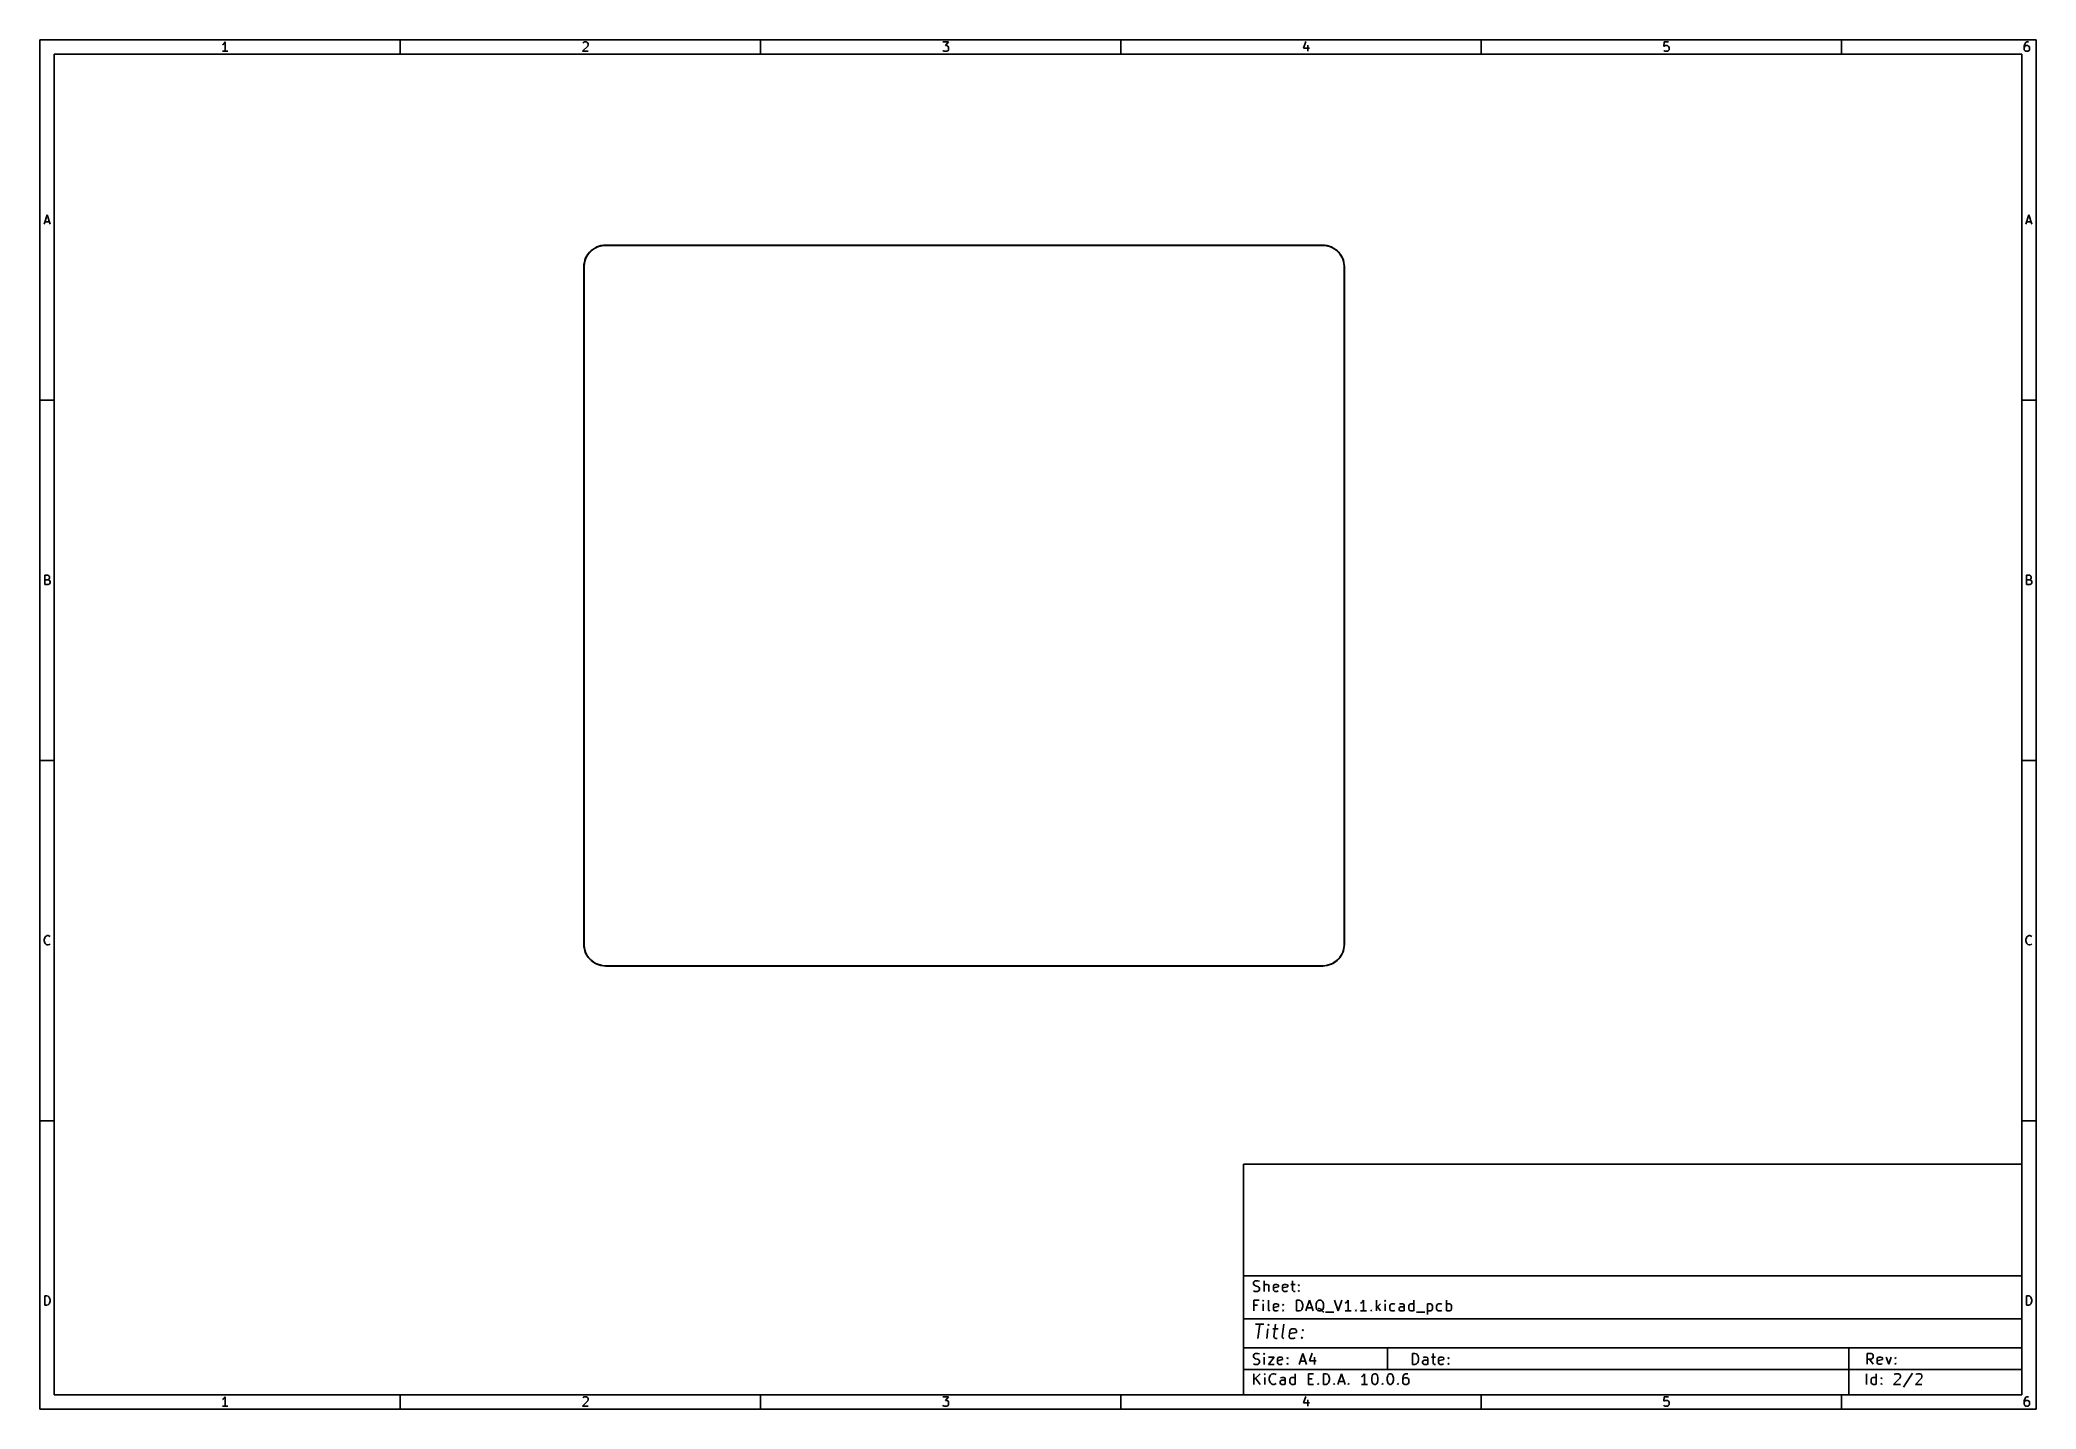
# Model space of a CAD drawing. Header units: inches. Extents: x 0.4 to 11.3, y -7.9 to -0.4.
import ezdxf

# ---------------------------------------------------------------- set-up
doc = ezdxf.new("R2010")
doc.units = ezdxf.units.IN
doc.header["$MEASUREMENT"] = 0
doc.layers.add('Edge.Cuts', color=254, linetype='CONTINUOUS', true_color=0xd0d2cd)

msp = doc.modelspace()

# ---------------------------------------------------------------- linework, layer by layer
at = {"layer": 'BLACK', "linetype": 'CONTINUOUS'}
for p, q in [((0.394, -0.394), (11.299, -0.394)), ((0.394, -7.874), (0.394, -0.394)), ((1.396, -0.417), (1.392, -0.42)), ((1.401, -0.413), (1.396, -0.417)), ((1.406, -0.405), (1.401, -0.413)), ((1.406, -0.456), (1.406, -0.405)), ((2.362, -0.472), (2.362, -0.394)), ((3.387, -0.427), (3.358, -0.456)), ((3.36, -0.41), (3.363, -0.408)), ((3.363, -0.408), (3.367, -0.405)), ((3.367, -0.405), (3.38, -0.405)), ((3.38, -0.405), (3.384, -0.408)), ((3.384, -0.408), (3.387, -0.41)), ((3.387, -0.41), (3.389, -0.415)), ((3.389, -0.42), (3.387, -0.427)), ((3.389, -0.415), (3.389, -0.42)), ((4.331, -0.472), (4.331, -0.394)), ((5.326, -0.405), (5.358, -0.405)), ((5.358, -0.405), (5.341, -0.425)), ((5.341, -0.425), (5.348, -0.425)), ((5.348, -0.425), (5.353, -0.427)), ((5.353, -0.427), (5.355, -0.43)), ((5.355, -0.43), (5.358, -0.435)), ((5.358, -0.435), (5.358, -0.447)), ((6.299, -0.472), (6.299, -0.394)), ((7.309, -0.403), (7.297, -0.439)), ((7.321, -0.422), (7.321, -0.456)), ((8.268, -0.472), (8.268, -0.394)), ((9.268, -0.405), (9.266, -0.43)), ((9.266, -0.43), (9.268, -0.427)), ((9.292, -0.405), (9.268, -0.405)), ((9.268, -0.427), (9.273, -0.425)), ((9.273, -0.425), (9.285, -0.425)), ((9.285, -0.425), (9.29, -0.427)), ((9.29, -0.427), (9.292, -0.43)), ((9.292, -0.43), (9.295, -0.435)), ((9.295, -0.435), (9.295, -0.447)), ((10.236, -0.472), (10.236, -0.394)), ((11.237, -0.417), (11.234, -0.427)), ((11.234, -0.427), (11.234, -0.447)), ((11.237, -0.43), (11.234, -0.435)), ((11.241, -0.41), (11.237, -0.417)), ((11.239, -0.427), (11.237, -0.43)), ((11.244, -0.425), (11.239, -0.427)), ((11.244, -0.408), (11.241, -0.41)), ((11.249, -0.405), (11.244, -0.408)), ((11.254, -0.425), (11.244, -0.425)), ((11.258, -0.405), (11.249, -0.405)), ((11.258, -0.427), (11.254, -0.425)), ((11.261, -0.43), (11.258, -0.427)), ((11.263, -0.435), (11.261, -0.43)), ((11.263, -0.447), (11.263, -0.435)), ((11.299, -0.394), (11.299, -7.874)), ((0.472, -0.472), (11.221, -0.472)), ((0.472, -7.796), (0.472, -0.472)), ((1.421, -0.456), (1.392, -0.456)), ((3.358, -0.456), (3.389, -0.456)), ((5.329, -0.454), (5.326, -0.452)), ((5.333, -0.456), (5.329, -0.454)), ((5.348, -0.456), (5.333, -0.456)), ((5.353, -0.454), (5.348, -0.456)), ((5.355, -0.452), (5.353, -0.454)), ((5.358, -0.447), (5.355, -0.452)), ((7.297, -0.439), (7.329, -0.439)), ((9.268, -0.454), (9.266, -0.452)), ((9.273, -0.456), (9.268, -0.454)), ((9.285, -0.456), (9.273, -0.456)), ((9.29, -0.454), (9.285, -0.456)), ((9.292, -0.452), (9.29, -0.454)), ((9.295, -0.447), (9.292, -0.452)), ((11.221, -0.472), (11.221, -7.796)), ((11.234, -0.447), (11.237, -0.452)), ((11.237, -0.452), (11.239, -0.454)), ((11.239, -0.454), (11.244, -0.456)), ((11.244, -0.456), (11.254, -0.456)), ((11.254, -0.456), (11.258, -0.454)), ((11.258, -0.454), (11.261, -0.452)), ((11.261, -0.452), (11.263, -0.447)), ((0.416, -1.401), (0.433, -1.35)), ((0.421, -1.387), (0.445, -1.387)), ((0.433, -1.35), (0.45, -1.401)), ((11.243, -1.401), (11.26, -1.35)), ((11.248, -1.387), (11.272, -1.387)), ((11.26, -1.35), (11.277, -1.401)), ((0.394, -2.362), (0.472, -2.362)), ((11.299, -2.362), (11.221, -2.362)), ((0.42, -3.37), (0.42, -3.319)), ((0.42, -3.319), (0.437, -3.319)), ((0.437, -3.343), (0.42, -3.343)), ((0.439, -3.37), (0.42, -3.37)), ((0.437, -3.319), (0.442, -3.321)), ((0.442, -3.341), (0.437, -3.343)), ((0.437, -3.343), (0.444, -3.345)), ((0.444, -3.367), (0.439, -3.37)), ((0.442, -3.321), (0.444, -3.324)), ((0.444, -3.338), (0.442, -3.341)), ((0.444, -3.324), (0.446, -3.328)), ((0.446, -3.333), (0.444, -3.338)), ((0.444, -3.345), (0.446, -3.348)), ((0.446, -3.365), (0.444, -3.367)), ((0.446, -3.328), (0.446, -3.333)), ((0.446, -3.348), (0.449, -3.353)), ((0.449, -3.36), (0.446, -3.365)), ((0.449, -3.353), (0.449, -3.36)), ((11.247, -3.37), (11.247, -3.319)), ((11.247, -3.319), (11.264, -3.319)), ((11.264, -3.343), (11.247, -3.343)), ((11.266, -3.37), (11.247, -3.37)), ((11.264, -3.319), (11.268, -3.321)), ((11.268, -3.341), (11.264, -3.343)), ((11.264, -3.343), (11.271, -3.345)), ((11.271, -3.367), (11.266, -3.37)), ((11.268, -3.321), (11.271, -3.324)), ((11.271, -3.338), (11.268, -3.341)), ((11.271, -3.324), (11.273, -3.328)), ((11.273, -3.333), (11.271, -3.338)), ((11.271, -3.345), (11.273, -3.348)), ((11.273, -3.365), (11.271, -3.367)), ((11.273, -3.328), (11.273, -3.333)), ((11.273, -3.348), (11.276, -3.353)), ((11.276, -3.36), (11.273, -3.365)), ((11.276, -3.353), (11.276, -3.36)), ((0.394, -4.331), (0.472, -4.331)), ((11.299, -4.331), (11.221, -4.331)), ((0.417, -5.309), (0.42, -5.299)), ((0.417, -5.316), (0.417, -5.309)), ((0.42, -5.326), (0.417, -5.316)), ((0.42, -5.299), (0.422, -5.294)), ((0.422, -5.331), (0.42, -5.326)), ((0.422, -5.294), (0.427, -5.29)), ((0.427, -5.336), (0.422, -5.331)), ((0.427, -5.29), (0.434, -5.287)), ((0.434, -5.338), (0.427, -5.336)), ((0.434, -5.287), (0.439, -5.287)), ((0.439, -5.338), (0.434, -5.338)), ((0.439, -5.287), (0.446, -5.29)), ((0.446, -5.336), (0.439, -5.338)), ((0.446, -5.29), (0.449, -5.292)), ((0.449, -5.333), (0.446, -5.336)), ((11.244, -5.309), (11.247, -5.299)), ((11.244, -5.316), (11.244, -5.309)), ((11.247, -5.326), (11.244, -5.316)), ((11.247, -5.299), (11.249, -5.294)), ((11.249, -5.331), (11.247, -5.326)), ((11.249, -5.294), (11.254, -5.29)), ((11.254, -5.336), (11.249, -5.331)), ((11.254, -5.29), (11.261, -5.287)), ((11.261, -5.338), (11.254, -5.336)), ((11.261, -5.287), (11.266, -5.287)), ((11.266, -5.338), (11.261, -5.338)), ((11.266, -5.287), (11.273, -5.29)), ((11.273, -5.336), (11.266, -5.338)), ((11.273, -5.29), (11.276, -5.292)), ((11.276, -5.333), (11.273, -5.336)), ((0.394, -6.299), (0.472, -6.299)), ((11.299, -6.299), (11.221, -6.299)), ((6.969, -6.536), (11.221, -6.536)), ((6.969, -7.796), (6.969, -6.536)), ((11.221, -6.536), (11.221, -7.796)), ((6.969, -7.146), (11.221, -7.146)), ((7.023, -7.184), (7.026, -7.179)), ((7.023, -7.19), (7.023, -7.184)), ((7.026, -7.195), (7.023, -7.19)), ((7.026, -7.179), (7.029, -7.176)), ((7.029, -7.198), (7.026, -7.195)), ((7.029, -7.176), (7.034, -7.173)), ((7.034, -7.173), (7.048, -7.173)), ((7.048, -7.173), (7.057, -7.176)), ((7.082, -7.232), (7.082, -7.173)), ((7.085, -7.195), (7.082, -7.198)), ((7.091, -7.193), (7.085, -7.195)), ((7.099, -7.193), (7.091, -7.193)), ((7.105, -7.195), (7.099, -7.193)), ((7.107, -7.201), (7.105, -7.195)), ((7.133, -7.201), (7.136, -7.195)), ((7.136, -7.195), (7.141, -7.193)), ((7.141, -7.193), (7.152, -7.193)), ((7.152, -7.193), (7.158, -7.195)), ((7.158, -7.195), (7.161, -7.201)), ((7.183, -7.201), (7.186, -7.195)), ((7.186, -7.195), (7.192, -7.193)), ((7.192, -7.193), (7.203, -7.193)), ((7.203, -7.193), (7.209, -7.195)), ((7.209, -7.195), (7.212, -7.201)), ((7.228, -7.193), (7.251, -7.193)), ((7.237, -7.173), (7.237, -7.224)), ((7.268, -7.198), (7.271, -7.195)), ((7.271, -7.195), (7.273, -7.198)), ((7.271, -7.195), (7.271, -7.201)), ((0.42, -7.307), (0.42, -7.256)), ((0.42, -7.256), (0.432, -7.256)), ((0.432, -7.256), (0.439, -7.258)), ((0.439, -7.304), (0.432, -7.307)), ((0.439, -7.258), (0.444, -7.263)), ((0.444, -7.3), (0.439, -7.304)), ((0.444, -7.263), (0.446, -7.268)), ((0.446, -7.295), (0.444, -7.3)), ((0.446, -7.268), (0.449, -7.278)), ((0.449, -7.285), (0.446, -7.295)), ((0.449, -7.278), (0.449, -7.285)), ((7.023, -7.229), (7.032, -7.232)), ((7.026, -7.338), (7.026, -7.279)), ((7.026, -7.279), (7.054, -7.279)), ((7.034, -7.201), (7.029, -7.198)), ((7.032, -7.232), (7.046, -7.232)), ((7.046, -7.204), (7.034, -7.201)), ((7.051, -7.207), (7.046, -7.204)), ((7.046, -7.232), (7.051, -7.229)), ((7.054, -7.21), (7.051, -7.207)), ((7.051, -7.229), (7.054, -7.226)), ((7.057, -7.215), (7.054, -7.21)), ((7.054, -7.226), (7.057, -7.221)), ((7.057, -7.221), (7.057, -7.215)), ((7.077, -7.279), (7.074, -7.282)), ((7.074, -7.282), (7.077, -7.285)), ((7.079, -7.282), (7.077, -7.279)), ((7.077, -7.279), (7.077, -7.285)), ((7.077, -7.285), (7.079, -7.282)), ((7.077, -7.338), (7.077, -7.299)), ((7.105, -7.33), (7.105, -7.279)), ((7.107, -7.232), (7.107, -7.201)), ((7.133, -7.224), (7.133, -7.201)), ((7.161, -7.207), (7.133, -7.212)), ((7.136, -7.229), (7.133, -7.224)), ((7.133, -7.307), (7.136, -7.302)), ((7.141, -7.232), (7.136, -7.229)), ((7.136, -7.302), (7.141, -7.299)), ((7.152, -7.232), (7.141, -7.232)), ((7.141, -7.299), (7.152, -7.299)), ((7.158, -7.229), (7.152, -7.232)), ((7.152, -7.299), (7.158, -7.302)), ((7.158, -7.302), (7.161, -7.307)), ((7.161, -7.201), (7.161, -7.207)), ((7.183, -7.224), (7.183, -7.201)), ((7.212, -7.207), (7.183, -7.212)), ((7.186, -7.229), (7.183, -7.224)), ((7.183, -7.305), (7.186, -7.302)), ((7.186, -7.307), (7.183, -7.305)), ((7.192, -7.232), (7.186, -7.229)), ((7.186, -7.302), (7.189, -7.305)), ((7.186, -7.302), (7.186, -7.307)), ((7.189, -7.305), (7.186, -7.307)), ((7.203, -7.232), (7.192, -7.232)), ((7.209, -7.229), (7.203, -7.232)), ((7.212, -7.201), (7.212, -7.207)), ((7.237, -7.224), (7.24, -7.229)), ((7.24, -7.229), (7.245, -7.232)), ((7.245, -7.232), (7.251, -7.232)), ((7.259, -7.338), (7.259, -7.279)), ((7.259, -7.279), (7.273, -7.279)), ((7.271, -7.201), (7.268, -7.198)), ((7.268, -7.229), (7.271, -7.226)), ((7.271, -7.232), (7.268, -7.229)), ((7.273, -7.198), (7.271, -7.201)), ((7.271, -7.226), (7.273, -7.229)), ((7.271, -7.226), (7.271, -7.232)), ((7.273, -7.229), (7.271, -7.232)), ((7.273, -7.279), (7.282, -7.282)), ((7.282, -7.282), (7.287, -7.288)), ((7.287, -7.288), (7.29, -7.293)), ((7.29, -7.293), (7.293, -7.305)), ((7.293, -7.305), (7.293, -7.313)), ((7.31, -7.338), (7.33, -7.279)), ((7.33, -7.279), (7.349, -7.338)), ((7.366, -7.299), (7.369, -7.288)), ((7.366, -7.319), (7.366, -7.299)), ((7.369, -7.288), (7.375, -7.282)), ((7.375, -7.282), (7.38, -7.279)), ((7.38, -7.279), (7.391, -7.279)), ((7.391, -7.279), (7.397, -7.282)), ((7.397, -7.282), (7.403, -7.288)), ((7.403, -7.288), (7.406, -7.299)), ((7.406, -7.299), (7.406, -7.319)), ((7.467, -7.279), (7.487, -7.338)), ((7.487, -7.338), (7.507, -7.279)), ((7.529, -7.293), (7.524, -7.296)), ((7.535, -7.288), (7.529, -7.293)), ((7.541, -7.279), (7.535, -7.288)), ((7.541, -7.338), (7.541, -7.279)), ((7.614, -7.293), (7.608, -7.296)), ((7.619, -7.288), (7.614, -7.293)), ((7.625, -7.279), (7.619, -7.288)), ((7.625, -7.338), (7.625, -7.279)), ((7.695, -7.338), (7.695, -7.279)), ((7.718, -7.299), (7.695, -7.321)), ((7.743, -7.279), (7.74, -7.282)), ((7.74, -7.282), (7.743, -7.285)), ((7.746, -7.282), (7.743, -7.279)), ((7.743, -7.279), (7.743, -7.285)), ((7.743, -7.285), (7.746, -7.282)), ((7.743, -7.338), (7.743, -7.299)), ((7.768, -7.31), (7.771, -7.305)), ((7.771, -7.305), (7.774, -7.302)), ((7.774, -7.302), (7.78, -7.299)), ((7.78, -7.299), (7.791, -7.299)), ((7.791, -7.299), (7.796, -7.302)), ((7.827, -7.299), (7.822, -7.302)), ((7.839, -7.299), (7.827, -7.299)), ((7.844, -7.302), (7.839, -7.299)), ((7.847, -7.307), (7.844, -7.302)), ((7.872, -7.31), (7.875, -7.305)), ((7.875, -7.305), (7.878, -7.302)), ((7.878, -7.302), (7.884, -7.299)), ((7.884, -7.299), (7.895, -7.299)), ((7.895, -7.299), (7.9, -7.302)), ((7.9, -7.338), (7.9, -7.279)), ((7.974, -7.299), (7.974, -7.358)), ((7.974, -7.302), (7.979, -7.299)), ((7.979, -7.299), (7.99, -7.299)), ((7.99, -7.299), (7.996, -7.302)), ((7.996, -7.302), (7.999, -7.305)), ((7.999, -7.305), (8.002, -7.31)), ((8.024, -7.31), (8.027, -7.305)), ((8.027, -7.305), (8.03, -7.302)), ((8.03, -7.302), (8.035, -7.299)), ((8.035, -7.299), (8.047, -7.299)), ((8.047, -7.299), (8.052, -7.302)), ((8.078, -7.338), (8.078, -7.279)), ((8.078, -7.302), (8.083, -7.299)), ((8.083, -7.299), (8.095, -7.299)), ((8.095, -7.299), (8.1, -7.302)), ((8.1, -7.302), (8.103, -7.305)), ((8.103, -7.305), (8.106, -7.31)), ((11.247, -7.307), (11.247, -7.256)), ((11.247, -7.256), (11.259, -7.256)), ((11.259, -7.256), (11.266, -7.258)), ((11.266, -7.304), (11.259, -7.307)), ((11.266, -7.258), (11.271, -7.263)), ((11.271, -7.3), (11.266, -7.304)), ((11.271, -7.263), (11.273, -7.268)), ((11.273, -7.295), (11.271, -7.3)), ((11.273, -7.268), (11.276, -7.278)), ((11.276, -7.285), (11.273, -7.295)), ((11.276, -7.278), (11.276, -7.285)), ((0.432, -7.307), (0.42, -7.307)), ((6.969, -7.382), (11.221, -7.382)), ((7.046, -7.307), (7.026, -7.307)), ((7.035, -7.41), (7.08, -7.41)), ((7.048, -7.489), (7.058, -7.41)), ((7.106, -7.41), (7.102, -7.414)), ((7.102, -7.414), (7.105, -7.417)), ((7.107, -7.336), (7.105, -7.33)), ((7.106, -7.41), (7.105, -7.417)), ((7.105, -7.417), (7.11, -7.414)), ((7.11, -7.414), (7.106, -7.41)), ((7.113, -7.338), (7.107, -7.336)), ((7.133, -7.33), (7.133, -7.307)), ((7.161, -7.313), (7.133, -7.319)), ((7.136, -7.336), (7.133, -7.33)), ((7.144, -7.41), (7.135, -7.477)), ((7.141, -7.338), (7.136, -7.336)), ((7.152, -7.338), (7.141, -7.338)), ((7.158, -7.336), (7.152, -7.338)), ((7.161, -7.307), (7.161, -7.313)), ((7.18, -7.477), (7.189, -7.41)), ((7.183, -7.336), (7.186, -7.333)), ((7.186, -7.338), (7.183, -7.336)), ((7.186, -7.333), (7.189, -7.336)), ((7.186, -7.333), (7.186, -7.338)), ((7.189, -7.336), (7.186, -7.338)), ((7.273, -7.338), (7.259, -7.338)), ((7.282, -7.336), (7.273, -7.338)), ((7.287, -7.33), (7.282, -7.336)), ((7.29, -7.324), (7.287, -7.33)), ((7.293, -7.313), (7.29, -7.324)), ((7.316, -7.321), (7.344, -7.321)), ((7.369, -7.33), (7.366, -7.319)), ((7.375, -7.336), (7.369, -7.33)), ((7.38, -7.338), (7.375, -7.336)), ((7.383, -7.324), (7.377, -7.324)), ((7.391, -7.338), (7.38, -7.338)), ((7.389, -7.327), (7.383, -7.324)), ((7.397, -7.336), (7.389, -7.327)), ((7.397, -7.336), (7.391, -7.338)), ((7.403, -7.33), (7.397, -7.336)), ((7.403, -7.341), (7.397, -7.336)), ((7.406, -7.319), (7.403, -7.33)), ((7.408, -7.344), (7.403, -7.341)), ((7.417, -7.344), (7.462, -7.344)), ((7.557, -7.338), (7.524, -7.338)), ((7.58, -7.336), (7.583, -7.333)), ((7.583, -7.338), (7.58, -7.336)), ((7.583, -7.333), (7.586, -7.336)), ((7.583, -7.333), (7.583, -7.338)), ((7.586, -7.336), (7.583, -7.338)), ((7.642, -7.338), (7.608, -7.338)), ((7.664, -7.336), (7.667, -7.333)), ((7.667, -7.338), (7.664, -7.336)), ((7.667, -7.333), (7.67, -7.336)), ((7.667, -7.333), (7.667, -7.338)), ((7.67, -7.336), (7.667, -7.338)), ((7.701, -7.316), (7.718, -7.338)), ((7.768, -7.327), (7.768, -7.31)), ((7.771, -7.333), (7.768, -7.327)), ((7.774, -7.336), (7.771, -7.333)), ((7.78, -7.338), (7.774, -7.336)), ((7.791, -7.338), (7.78, -7.338)), ((7.796, -7.336), (7.791, -7.338)), ((7.819, -7.324), (7.822, -7.319)), ((7.819, -7.33), (7.819, -7.324)), ((7.822, -7.336), (7.819, -7.33)), ((7.822, -7.319), (7.827, -7.316)), ((7.827, -7.338), (7.822, -7.336)), ((7.827, -7.316), (7.841, -7.316)), ((7.841, -7.338), (7.827, -7.338)), ((7.841, -7.316), (7.847, -7.313)), ((7.847, -7.336), (7.841, -7.338)), ((7.847, -7.338), (7.847, -7.307)), ((7.872, -7.327), (7.872, -7.31)), ((7.875, -7.333), (7.872, -7.327)), ((7.878, -7.336), (7.875, -7.333)), ((7.884, -7.338), (7.878, -7.336)), ((7.895, -7.338), (7.884, -7.338)), ((7.9, -7.336), (7.895, -7.338)), ((7.915, -7.344), (7.96, -7.344)), ((7.979, -7.338), (7.974, -7.336)), ((7.99, -7.338), (7.979, -7.338)), ((7.996, -7.336), (7.99, -7.338)), ((7.999, -7.333), (7.996, -7.336)), ((8.002, -7.327), (7.999, -7.333)), ((8.002, -7.31), (8.002, -7.327)), ((8.024, -7.327), (8.024, -7.31)), ((8.027, -7.333), (8.024, -7.327)), ((8.03, -7.336), (8.027, -7.333)), ((8.035, -7.338), (8.03, -7.336)), ((8.047, -7.338), (8.035, -7.338)), ((8.052, -7.336), (8.047, -7.338)), ((8.083, -7.338), (8.078, -7.336)), ((8.095, -7.338), (8.083, -7.338)), ((8.1, -7.336), (8.095, -7.338)), ((8.103, -7.333), (8.1, -7.336)), ((8.106, -7.327), (8.103, -7.333)), ((8.106, -7.31), (8.106, -7.327)), ((11.259, -7.307), (11.247, -7.307)), ((7.097, -7.489), (7.103, -7.436)), ((7.129, -7.436), (7.159, -7.436)), ((7.135, -7.477), (7.138, -7.485)), ((7.138, -7.485), (7.145, -7.489)), ((7.145, -7.489), (7.153, -7.489)), ((7.183, -7.485), (7.18, -7.477)), ((7.19, -7.489), (7.183, -7.485)), ((7.218, -7.477), (7.222, -7.447)), ((7.221, -7.485), (7.218, -7.477)), ((7.258, -7.455), (7.22, -7.462)), ((7.228, -7.489), (7.221, -7.485)), ((7.222, -7.447), (7.226, -7.44)), ((7.226, -7.44), (7.234, -7.436)), ((7.243, -7.489), (7.228, -7.489)), ((7.234, -7.436), (7.249, -7.436)), ((7.251, -7.485), (7.243, -7.489)), ((7.249, -7.436), (7.256, -7.44)), ((7.256, -7.44), (7.259, -7.447)), ((7.259, -7.447), (7.258, -7.455)), ((7.285, -7.485), (7.289, -7.481)), ((7.288, -7.489), (7.285, -7.485)), ((7.289, -7.481), (7.288, -7.489)), ((7.292, -7.485), (7.288, -7.489)), ((7.289, -7.481), (7.292, -7.485)), ((7.29, -7.444), (7.294, -7.44)), ((7.293, -7.447), (7.29, -7.444)), ((7.294, -7.44), (7.293, -7.447)), ((7.297, -7.444), (7.293, -7.447)), ((7.294, -7.44), (7.297, -7.444)), ((6.969, -7.54), (11.221, -7.54)), ((7.023, -7.582), (7.026, -7.576)), ((7.023, -7.587), (7.023, -7.582)), ((7.026, -7.593), (7.023, -7.587)), ((7.023, -7.627), (7.032, -7.63)), ((7.026, -7.576), (7.029, -7.573)), ((7.029, -7.596), (7.026, -7.593)), ((7.029, -7.573), (7.034, -7.571)), ((7.034, -7.599), (7.029, -7.596)), ((7.032, -7.63), (7.046, -7.63)), ((7.034, -7.571), (7.048, -7.571)), ((7.046, -7.602), (7.034, -7.599)), ((7.051, -7.604), (7.046, -7.602)), ((7.046, -7.63), (7.051, -7.627)), ((7.048, -7.571), (7.057, -7.573)), ((7.054, -7.607), (7.051, -7.604)), ((7.051, -7.627), (7.054, -7.624)), ((7.057, -7.613), (7.054, -7.607)), ((7.054, -7.624), (7.057, -7.618)), ((7.057, -7.618), (7.057, -7.613)), ((7.082, -7.571), (7.079, -7.573)), ((7.079, -7.573), (7.082, -7.576)), ((7.085, -7.573), (7.082, -7.571)), ((7.082, -7.571), (7.082, -7.576)), ((7.082, -7.576), (7.085, -7.573)), ((7.082, -7.63), (7.082, -7.59)), ((7.105, -7.59), (7.136, -7.59)), ((7.136, -7.59), (7.105, -7.63)), ((7.105, -7.63), (7.136, -7.63)), ((7.155, -7.599), (7.158, -7.593)), ((7.155, -7.621), (7.155, -7.599)), ((7.183, -7.604), (7.155, -7.61)), ((7.158, -7.627), (7.155, -7.621)), ((7.158, -7.593), (7.164, -7.59)), ((7.164, -7.63), (7.158, -7.627)), ((7.164, -7.59), (7.175, -7.59)), ((7.175, -7.63), (7.164, -7.63)), ((7.175, -7.59), (7.181, -7.593)), ((7.181, -7.627), (7.175, -7.63)), ((7.181, -7.593), (7.183, -7.599)), ((7.183, -7.599), (7.183, -7.604)), ((7.206, -7.596), (7.209, -7.593)), ((7.209, -7.599), (7.206, -7.596)), ((7.206, -7.627), (7.209, -7.624)), ((7.209, -7.63), (7.206, -7.627)), ((7.209, -7.593), (7.212, -7.596)), ((7.209, -7.593), (7.209, -7.599)), ((7.212, -7.596), (7.209, -7.599)), ((7.209, -7.624), (7.212, -7.627)), ((7.209, -7.624), (7.209, -7.63)), ((7.212, -7.627), (7.209, -7.63)), ((7.273, -7.63), (7.293, -7.571)), ((7.279, -7.613), (7.307, -7.613)), ((7.293, -7.571), (7.313, -7.63)), ((7.344, -7.568), (7.33, -7.61)), ((7.33, -7.61), (7.366, -7.61)), ((7.358, -7.59), (7.358, -7.63)), ((7.756, -7.54), (7.756, -7.658)), ((7.892, -7.63), (7.892, -7.571)), ((7.892, -7.571), (7.906, -7.571)), ((7.906, -7.63), (7.892, -7.63)), ((7.906, -7.571), (7.915, -7.573)), ((7.915, -7.627), (7.906, -7.63)), ((7.915, -7.573), (7.92, -7.579)), ((7.92, -7.621), (7.915, -7.627)), ((7.92, -7.579), (7.923, -7.585)), ((7.923, -7.616), (7.92, -7.621)), ((7.923, -7.585), (7.926, -7.596)), ((7.926, -7.604), (7.923, -7.616)), ((7.926, -7.596), (7.926, -7.604)), ((7.948, -7.616), (7.951, -7.61)), ((7.948, -7.621), (7.948, -7.616)), ((7.951, -7.627), (7.948, -7.621)), ((7.957, -7.59), (7.951, -7.593)), ((7.951, -7.61), (7.957, -7.607)), ((7.957, -7.63), (7.951, -7.627)), ((7.968, -7.59), (7.957, -7.59)), ((7.957, -7.607), (7.971, -7.607)), ((7.971, -7.63), (7.957, -7.63)), ((7.974, -7.593), (7.968, -7.59)), ((7.971, -7.607), (7.976, -7.604)), ((7.976, -7.627), (7.971, -7.63)), ((7.976, -7.599), (7.974, -7.593)), ((7.976, -7.63), (7.976, -7.599)), ((7.996, -7.59), (8.019, -7.59)), ((8.005, -7.571), (8.005, -7.621)), ((8.005, -7.621), (8.007, -7.627)), ((8.007, -7.627), (8.013, -7.63)), ((8.013, -7.63), (8.019, -7.63)), ((8.035, -7.599), (8.038, -7.593)), ((8.035, -7.621), (8.035, -7.599)), ((8.064, -7.604), (8.035, -7.61)), ((8.038, -7.627), (8.035, -7.621)), ((8.038, -7.593), (8.044, -7.59)), ((8.044, -7.63), (8.038, -7.627)), ((8.044, -7.59), (8.055, -7.59)), ((8.055, -7.63), (8.044, -7.63)), ((8.055, -7.59), (8.061, -7.593)), ((8.061, -7.627), (8.055, -7.63)), ((8.061, -7.593), (8.064, -7.599)), ((8.064, -7.599), (8.064, -7.604)), ((8.086, -7.596), (8.089, -7.593)), ((8.089, -7.599), (8.086, -7.596)), ((8.086, -7.627), (8.089, -7.624)), ((8.089, -7.63), (8.086, -7.627)), ((8.089, -7.593), (8.092, -7.596)), ((8.089, -7.593), (8.089, -7.599)), ((8.092, -7.596), (8.089, -7.599)), ((8.089, -7.624), (8.092, -7.627)), ((8.089, -7.624), (8.089, -7.63)), ((8.092, -7.627), (8.089, -7.63)), ((10.276, -7.54), (10.276, -7.796)), ((10.376, -7.629), (10.376, -7.57)), ((10.376, -7.57), (10.399, -7.57)), ((10.399, -7.601), (10.376, -7.601)), ((10.41, -7.629), (10.39, -7.601)), ((10.399, -7.57), (10.404, -7.573)), ((10.404, -7.598), (10.399, -7.601)), ((10.404, -7.573), (10.407, -7.576)), ((10.407, -7.596), (10.404, -7.598)), ((10.407, -7.576), (10.41, -7.582)), ((10.41, -7.59), (10.407, -7.596)), ((10.41, -7.582), (10.41, -7.59)), ((10.432, -7.598), (10.435, -7.593)), ((10.432, -7.621), (10.432, -7.598)), ((10.461, -7.604), (10.432, -7.61)), ((10.435, -7.627), (10.432, -7.621)), ((10.435, -7.593), (10.441, -7.59)), ((10.441, -7.629), (10.435, -7.627)), ((10.441, -7.59), (10.452, -7.59)), ((10.452, -7.629), (10.441, -7.629)), ((10.452, -7.59), (10.458, -7.593)), ((10.458, -7.627), (10.452, -7.629)), ((10.458, -7.593), (10.461, -7.598)), ((10.461, -7.598), (10.461, -7.604)), ((10.48, -7.59), (10.494, -7.629)), ((10.494, -7.629), (10.508, -7.59)), ((10.528, -7.596), (10.531, -7.593)), ((10.531, -7.598), (10.528, -7.596)), ((10.528, -7.627), (10.531, -7.624)), ((10.531, -7.629), (10.528, -7.627)), ((10.531, -7.593), (10.534, -7.596)), ((10.531, -7.593), (10.531, -7.598)), ((10.534, -7.596), (10.531, -7.598)), ((10.531, -7.624), (10.534, -7.627)), ((10.531, -7.624), (10.531, -7.629)), ((10.534, -7.627), (10.531, -7.629)), ((6.969, -7.658), (11.221, -7.658)), ((7.026, -7.74), (7.026, -7.681)), ((7.06, -7.681), (7.026, -7.715)), ((7.06, -7.74), (7.034, -7.706)), ((7.085, -7.681), (7.082, -7.684)), ((7.082, -7.684), (7.085, -7.686)), ((7.088, -7.684), (7.085, -7.681)), ((7.085, -7.681), (7.085, -7.686)), ((7.085, -7.686), (7.088, -7.684)), ((7.085, -7.74), (7.085, -7.701)), ((7.11, -7.706), (7.113, -7.695)), ((7.11, -7.715), (7.11, -7.706)), ((7.113, -7.726), (7.11, -7.715)), ((7.113, -7.695), (7.116, -7.689)), ((7.116, -7.731), (7.113, -7.726)), ((7.116, -7.689), (7.122, -7.684)), ((7.122, -7.737), (7.116, -7.731)), ((7.122, -7.684), (7.13, -7.681)), ((7.13, -7.74), (7.122, -7.737)), ((7.13, -7.681), (7.136, -7.681)), ((7.136, -7.74), (7.13, -7.74)), ((7.136, -7.681), (7.144, -7.684)), ((7.144, -7.737), (7.136, -7.74)), ((7.144, -7.684), (7.147, -7.686)), ((7.147, -7.734), (7.144, -7.737)), ((7.169, -7.726), (7.172, -7.72)), ((7.169, -7.731), (7.169, -7.726)), ((7.172, -7.737), (7.169, -7.731)), ((7.178, -7.701), (7.172, -7.703)), ((7.172, -7.72), (7.178, -7.717)), ((7.178, -7.74), (7.172, -7.737)), ((7.189, -7.701), (7.178, -7.701)), ((7.178, -7.717), (7.192, -7.717)), ((7.192, -7.74), (7.178, -7.74)), ((7.195, -7.703), (7.189, -7.701)), ((7.192, -7.717), (7.197, -7.715)), ((7.197, -7.737), (7.192, -7.74)), ((7.197, -7.709), (7.195, -7.703)), ((7.197, -7.74), (7.197, -7.709)), ((7.223, -7.712), (7.226, -7.706)), ((7.223, -7.729), (7.223, -7.712)), ((7.226, -7.734), (7.223, -7.729)), ((7.226, -7.706), (7.228, -7.703)), ((7.228, -7.737), (7.226, -7.734)), ((7.228, -7.703), (7.234, -7.701)), ((7.234, -7.74), (7.228, -7.737)), ((7.234, -7.701), (7.245, -7.701)), ((7.245, -7.74), (7.234, -7.74)), ((7.245, -7.701), (7.251, -7.703)), ((7.251, -7.737), (7.245, -7.74)), ((7.251, -7.74), (7.251, -7.681)), ((7.324, -7.74), (7.324, -7.681)), ((7.324, -7.681), (7.352, -7.681)), ((7.324, -7.709), (7.344, -7.709)), ((7.352, -7.74), (7.324, -7.74)), ((7.375, -7.737), (7.377, -7.734)), ((7.377, -7.74), (7.375, -7.737)), ((7.377, -7.734), (7.38, -7.737)), ((7.377, -7.734), (7.377, -7.74)), ((7.38, -7.737), (7.377, -7.74)), ((7.406, -7.74), (7.406, -7.681)), ((7.406, -7.681), (7.42, -7.681)), ((7.42, -7.74), (7.406, -7.74)), ((7.42, -7.681), (7.428, -7.684)), ((7.428, -7.737), (7.42, -7.74)), ((7.428, -7.684), (7.434, -7.689)), ((7.434, -7.731), (7.428, -7.737)), ((7.434, -7.689), (7.436, -7.695)), ((7.436, -7.726), (7.434, -7.731)), ((7.436, -7.695), (7.439, -7.706)), ((7.439, -7.715), (7.436, -7.726)), ((7.439, -7.706), (7.439, -7.715)), ((7.462, -7.737), (7.465, -7.734)), ((7.465, -7.74), (7.462, -7.737)), ((7.465, -7.734), (7.467, -7.737)), ((7.465, -7.734), (7.465, -7.74)), ((7.467, -7.737), (7.465, -7.74)), ((7.484, -7.74), (7.504, -7.681)), ((7.49, -7.723), (7.518, -7.723)), ((7.504, -7.681), (7.524, -7.74)), ((7.541, -7.737), (7.543, -7.734)), ((7.543, -7.74), (7.541, -7.737)), ((7.543, -7.734), (7.546, -7.737)), ((7.543, -7.734), (7.543, -7.74)), ((7.546, -7.737), (7.543, -7.74)), ((7.619, -7.695), (7.614, -7.698)), ((7.647, -7.74), (7.614, -7.74)), ((7.625, -7.689), (7.619, -7.695)), ((7.631, -7.681), (7.625, -7.689)), ((7.631, -7.74), (7.631, -7.681)), ((7.67, -7.703), (7.673, -7.692)), ((7.67, -7.717), (7.67, -7.703)), ((7.673, -7.729), (7.67, -7.717)), ((7.673, -7.692), (7.676, -7.686)), ((7.676, -7.734), (7.673, -7.729)), ((7.676, -7.686), (7.678, -7.684)), ((7.678, -7.737), (7.676, -7.734)), ((7.678, -7.684), (7.684, -7.681)), ((7.684, -7.74), (7.678, -7.737)), ((7.684, -7.681), (7.69, -7.681)), ((7.69, -7.74), (7.684, -7.74)), ((7.69, -7.681), (7.695, -7.684)), ((7.695, -7.737), (7.69, -7.74)), ((7.695, -7.684), (7.698, -7.686)), ((7.698, -7.734), (7.695, -7.737)), ((7.698, -7.686), (7.701, -7.692)), ((7.701, -7.729), (7.698, -7.734)), ((7.701, -7.692), (7.704, -7.703)), ((7.704, -7.717), (7.701, -7.729)), ((7.704, -7.703), (7.704, -7.717)), ((7.726, -7.737), (7.729, -7.734)), ((7.729, -7.74), (7.726, -7.737)), ((7.729, -7.734), (7.732, -7.737)), ((7.729, -7.734), (7.729, -7.74)), ((7.732, -7.737), (7.729, -7.74)), ((7.754, -7.703), (7.757, -7.692)), ((7.754, -7.717), (7.754, -7.703)), ((7.757, -7.729), (7.754, -7.717)), ((7.757, -7.692), (7.76, -7.686)), ((7.76, -7.734), (7.757, -7.729)), ((7.76, -7.686), (7.763, -7.684)), ((7.763, -7.737), (7.76, -7.734)), ((7.763, -7.684), (7.768, -7.681)), ((7.768, -7.74), (7.763, -7.737)), ((7.768, -7.681), (7.774, -7.681)), ((7.774, -7.74), (7.768, -7.74)), ((7.774, -7.681), (7.78, -7.684)), ((7.78, -7.737), (7.774, -7.74)), ((7.78, -7.684), (7.782, -7.686)), ((7.782, -7.734), (7.78, -7.737)), ((7.782, -7.686), (7.785, -7.692)), ((7.785, -7.729), (7.782, -7.734)), ((7.785, -7.692), (7.788, -7.703)), ((7.788, -7.717), (7.785, -7.729)), ((7.788, -7.703), (7.788, -7.717)), ((7.81, -7.737), (7.813, -7.734)), ((7.813, -7.74), (7.81, -7.737)), ((7.813, -7.734), (7.816, -7.737)), ((7.813, -7.734), (7.813, -7.74)), ((7.816, -7.737), (7.813, -7.74)), ((7.841, -7.695), (7.839, -7.706)), ((7.839, -7.706), (7.839, -7.729)), ((7.841, -7.709), (7.839, -7.715)), ((7.839, -7.729), (7.841, -7.734)), ((7.847, -7.686), (7.841, -7.695)), ((7.844, -7.706), (7.841, -7.709)), ((7.841, -7.734), (7.844, -7.737)), ((7.85, -7.703), (7.844, -7.706)), ((7.844, -7.737), (7.85, -7.74)), ((7.85, -7.684), (7.847, -7.686)), ((7.855, -7.681), (7.85, -7.684)), ((7.861, -7.703), (7.85, -7.703)), ((7.85, -7.74), (7.861, -7.74)), ((7.867, -7.681), (7.855, -7.681)), ((7.867, -7.706), (7.861, -7.703)), ((7.861, -7.74), (7.867, -7.737)), ((7.87, -7.709), (7.867, -7.706)), ((7.867, -7.737), (7.87, -7.734)), ((7.872, -7.715), (7.87, -7.709)), ((7.87, -7.734), (7.872, -7.729)), ((7.872, -7.729), (7.872, -7.715)), ((10.372, -7.74), (10.372, -7.681)), ((10.398, -7.712), (10.4, -7.706)), ((10.398, -7.729), (10.398, -7.712)), ((10.4, -7.734), (10.398, -7.729)), ((10.4, -7.706), (10.403, -7.703)), ((10.403, -7.737), (10.4, -7.734)), ((10.403, -7.703), (10.409, -7.701)), ((10.409, -7.74), (10.403, -7.737)), ((10.409, -7.701), (10.42, -7.701)), ((10.42, -7.74), (10.409, -7.74)), ((10.42, -7.701), (10.426, -7.703)), ((10.426, -7.737), (10.42, -7.74)), ((10.426, -7.74), (10.426, -7.681)), ((10.451, -7.706), (10.454, -7.703)), ((10.454, -7.709), (10.451, -7.706)), ((10.451, -7.737), (10.454, -7.734)), ((10.454, -7.74), (10.451, -7.737)), ((10.454, -7.703), (10.457, -7.706)), ((10.454, -7.703), (10.454, -7.709)), ((10.457, -7.706), (10.454, -7.709)), ((10.454, -7.734), (10.457, -7.737)), ((10.454, -7.734), (10.454, -7.74)), ((10.457, -7.737), (10.454, -7.74)), ((10.555, -7.706), (10.521, -7.74)), ((10.521, -7.74), (10.558, -7.74)), ((10.524, -7.686), (10.527, -7.684)), ((10.527, -7.684), (10.533, -7.681)), ((10.533, -7.681), (10.547, -7.681)), ((10.547, -7.681), (10.552, -7.684)), ((10.552, -7.684), (10.555, -7.686)), ((10.555, -7.686), (10.558, -7.692)), ((10.558, -7.698), (10.555, -7.706)), ((10.558, -7.692), (10.558, -7.698)), ((10.625, -7.678), (10.575, -7.754)), ((10.673, -7.706), (10.64, -7.74)), ((10.64, -7.74), (10.676, -7.74)), ((10.642, -7.686), (10.645, -7.684)), ((10.645, -7.684), (10.651, -7.681)), ((10.651, -7.681), (10.665, -7.681)), ((10.665, -7.681), (10.67, -7.684)), ((10.67, -7.684), (10.673, -7.686)), ((10.673, -7.686), (10.676, -7.692)), ((10.676, -7.698), (10.673, -7.706)), ((10.676, -7.692), (10.676, -7.698)), ((11.221, -7.796), (0.472, -7.796)), ((1.396, -7.819), (1.392, -7.822)), ((1.401, -7.814), (1.396, -7.819)), ((1.406, -7.807), (1.401, -7.814)), ((1.406, -7.858), (1.406, -7.807)), ((2.362, -7.796), (2.362, -7.874)), ((3.387, -7.829), (3.358, -7.858)), ((3.36, -7.812), (3.363, -7.81)), ((3.363, -7.81), (3.367, -7.807)), ((3.367, -7.807), (3.38, -7.807)), ((3.38, -7.807), (3.384, -7.81)), ((3.384, -7.81), (3.387, -7.812)), ((3.387, -7.812), (3.389, -7.817)), ((3.389, -7.822), (3.387, -7.829)), ((3.389, -7.817), (3.389, -7.822)), ((4.331, -7.796), (4.331, -7.874)), ((5.326, -7.807), (5.358, -7.807)), ((5.358, -7.807), (5.341, -7.827)), ((5.341, -7.827), (5.348, -7.827)), ((5.348, -7.827), (5.353, -7.829)), ((5.353, -7.829), (5.355, -7.831)), ((5.355, -7.831), (5.358, -7.836)), ((5.358, -7.849), (5.355, -7.853)), ((5.358, -7.836), (5.358, -7.849)), ((6.299, -7.796), (6.299, -7.874)), ((11.221, -7.796), (6.969, -7.796)), ((7.309, -7.805), (7.297, -7.841)), ((7.297, -7.841), (7.329, -7.841)), ((7.321, -7.824), (7.321, -7.858)), ((8.268, -7.796), (8.268, -7.874)), ((9.268, -7.807), (9.266, -7.831)), ((9.266, -7.831), (9.268, -7.829)), ((9.292, -7.807), (9.268, -7.807)), ((9.268, -7.829), (9.273, -7.827)), ((9.273, -7.827), (9.285, -7.827)), ((9.285, -7.827), (9.29, -7.829)), ((9.29, -7.829), (9.292, -7.831)), ((9.292, -7.831), (9.295, -7.836)), ((9.295, -7.849), (9.292, -7.853)), ((9.295, -7.836), (9.295, -7.849)), ((10.236, -7.796), (10.236, -7.874)), ((11.237, -7.819), (11.234, -7.829)), ((11.234, -7.829), (11.234, -7.849)), ((11.237, -7.831), (11.234, -7.836)), ((11.234, -7.849), (11.237, -7.853)), ((11.241, -7.812), (11.237, -7.819)), ((11.239, -7.829), (11.237, -7.831)), ((11.244, -7.827), (11.239, -7.829)), ((11.244, -7.81), (11.241, -7.812)), ((11.249, -7.807), (11.244, -7.81)), ((11.254, -7.827), (11.244, -7.827)), ((11.258, -7.807), (11.249, -7.807)), ((11.258, -7.829), (11.254, -7.827)), ((11.261, -7.831), (11.258, -7.829)), ((11.263, -7.836), (11.261, -7.831)), ((11.261, -7.853), (11.263, -7.849)), ((11.263, -7.849), (11.263, -7.836)), ((11.299, -7.874), (0.394, -7.874)), ((1.421, -7.858), (1.392, -7.858)), ((3.358, -7.858), (3.389, -7.858)), ((5.329, -7.856), (5.326, -7.853)), ((5.333, -7.858), (5.329, -7.856)), ((5.348, -7.858), (5.333, -7.858)), ((5.353, -7.856), (5.348, -7.858)), ((5.355, -7.853), (5.353, -7.856)), ((9.268, -7.856), (9.266, -7.853)), ((9.273, -7.858), (9.268, -7.856)), ((9.285, -7.858), (9.273, -7.858)), ((9.29, -7.856), (9.285, -7.858)), ((9.292, -7.853), (9.29, -7.856)), ((11.237, -7.853), (11.239, -7.856)), ((11.239, -7.856), (11.244, -7.858)), ((11.244, -7.858), (11.254, -7.858)), ((11.254, -7.858), (11.258, -7.856)), ((11.258, -7.856), (11.261, -7.853))]:
    msp.add_line(p, q, dxfattribs=at)
at = {"layer": 'Edge.Cuts', "linetype": 'CONTINUOUS'}
for p, q in [((3.425, -1.531), (3.436, -1.525)), ((3.442, -1.524), (3.431, -1.529)), ((3.436, -1.525), (3.447, -1.521)), ((3.454, -1.521), (3.442, -1.524)), ((3.447, -1.521), (3.459, -1.517)), ((3.466, -1.518), (3.454, -1.521)), ((3.459, -1.517), (3.472, -1.515)), ((3.478, -1.517), (3.466, -1.518)), ((3.472, -1.515), (3.484, -1.515)), ((3.484, -1.517), (3.478, -1.517)), ((3.484, -1.515), (7.402, -1.515)), ((7.402, -1.517), (3.484, -1.517)), ((7.402, -1.515), (7.414, -1.515)), ((7.408, -1.517), (7.402, -1.517)), ((7.42, -1.518), (7.408, -1.517)), ((7.414, -1.515), (7.426, -1.517)), ((7.432, -1.521), (7.42, -1.518)), ((7.426, -1.517), (7.438, -1.521)), ((7.444, -1.524), (7.432, -1.521)), ((7.438, -1.521), (7.45, -1.525)), ((7.455, -1.529), (7.444, -1.524)), ((7.45, -1.525), (7.461, -1.531)), ((3.365, -1.634), (3.366, -1.621)), ((3.365, -5.335), (3.365, -1.634)), ((3.366, -1.621), (3.368, -1.609)), ((3.368, -1.616), (3.367, -1.628)), ((3.367, -1.628), (3.367, -1.634)), ((3.367, -1.634), (3.367, -5.335)), ((3.368, -1.609), (3.371, -1.597)), ((3.371, -1.604), (3.368, -1.616)), ((3.371, -1.597), (3.375, -1.585)), ((3.375, -1.592), (3.371, -1.604)), ((3.375, -1.585), (3.381, -1.574)), ((3.38, -1.581), (3.375, -1.592)), ((3.386, -1.57), (3.38, -1.581)), ((3.381, -1.574), (3.388, -1.564)), ((3.393, -1.56), (3.386, -1.57)), ((3.388, -1.564), (3.396, -1.554)), ((3.401, -1.551), (3.393, -1.56)), ((3.396, -1.554), (3.405, -1.545)), ((3.41, -1.543), (3.401, -1.551)), ((3.405, -1.545), (3.414, -1.538)), ((3.42, -1.535), (3.41, -1.543)), ((3.414, -1.538), (3.425, -1.531)), ((3.431, -1.529), (3.42, -1.535)), ((7.465, -1.535), (7.455, -1.529)), ((7.461, -1.531), (7.472, -1.538)), ((7.475, -1.543), (7.465, -1.535)), ((7.472, -1.538), (7.481, -1.545)), ((7.485, -1.551), (7.475, -1.543)), ((7.481, -1.545), (7.49, -1.554)), ((7.493, -1.56), (7.485, -1.551)), ((7.49, -1.554), (7.498, -1.564)), ((7.5, -1.57), (7.493, -1.56)), ((7.498, -1.564), (7.505, -1.574)), ((7.506, -1.581), (7.5, -1.57)), ((7.505, -1.574), (7.51, -1.585)), ((7.511, -1.592), (7.506, -1.581)), ((7.51, -1.585), (7.515, -1.597)), ((7.515, -1.604), (7.511, -1.592)), ((7.515, -1.597), (7.518, -1.609)), ((7.517, -1.616), (7.515, -1.604)), ((7.519, -1.628), (7.517, -1.616)), ((7.518, -1.609), (7.52, -1.621)), ((7.519, -1.634), (7.519, -1.628)), ((7.519, -5.335), (7.519, -1.634)), ((7.52, -1.621), (7.521, -1.634)), ((7.521, -1.634), (7.521, -5.335)), ((3.366, -5.347), (3.365, -5.335)), ((3.367, -5.335), (3.367, -5.341)), ((3.367, -5.341), (3.368, -5.353)), ((7.517, -5.353), (7.519, -5.341)), ((7.519, -5.341), (7.519, -5.335)), ((7.521, -5.335), (7.52, -5.347)), ((3.368, -5.359), (3.366, -5.347)), ((3.368, -5.353), (3.371, -5.365)), ((3.371, -5.371), (3.368, -5.359)), ((3.371, -5.365), (3.375, -5.377)), ((3.375, -5.383), (3.371, -5.371)), ((3.375, -5.377), (3.38, -5.388)), ((3.381, -5.394), (3.375, -5.383)), ((3.38, -5.388), (3.386, -5.399)), ((3.388, -5.405), (3.381, -5.394)), ((3.386, -5.399), (3.393, -5.408)), ((3.396, -5.414), (3.388, -5.405)), ((3.393, -5.408), (3.401, -5.418)), ((3.405, -5.423), (3.396, -5.414)), ((3.401, -5.418), (3.41, -5.426)), ((3.414, -5.431), (3.405, -5.423)), ((3.41, -5.426), (3.42, -5.433)), ((3.425, -5.438), (3.414, -5.431)), ((3.42, -5.433), (3.431, -5.439)), ((3.436, -5.443), (3.425, -5.438)), ((3.431, -5.439), (3.442, -5.444)), ((3.447, -5.448), (3.436, -5.443)), ((3.442, -5.444), (3.454, -5.448)), ((3.459, -5.451), (3.447, -5.448)), ((3.454, -5.448), (3.466, -5.45)), ((3.472, -5.453), (3.459, -5.451)), ((3.466, -5.45), (3.478, -5.452)), ((3.478, -5.452), (3.484, -5.452)), ((3.484, -5.452), (7.402, -5.452)), ((7.402, -5.452), (7.408, -5.452)), ((7.408, -5.452), (7.42, -5.45)), ((7.426, -5.451), (7.414, -5.453)), ((7.42, -5.45), (7.432, -5.448)), ((7.438, -5.448), (7.426, -5.451)), ((7.432, -5.448), (7.444, -5.444)), ((7.45, -5.443), (7.438, -5.448)), ((7.444, -5.444), (7.455, -5.439)), ((7.461, -5.438), (7.45, -5.443)), ((7.455, -5.439), (7.465, -5.433)), ((7.472, -5.431), (7.461, -5.438)), ((7.465, -5.433), (7.475, -5.426)), ((7.481, -5.423), (7.472, -5.431)), ((7.475, -5.426), (7.485, -5.418)), ((7.49, -5.414), (7.481, -5.423)), ((7.485, -5.418), (7.493, -5.408)), ((7.498, -5.405), (7.49, -5.414)), ((7.493, -5.408), (7.5, -5.399)), ((7.505, -5.394), (7.498, -5.405)), ((7.5, -5.399), (7.506, -5.388)), ((7.51, -5.383), (7.505, -5.394)), ((7.506, -5.388), (7.511, -5.377)), ((7.515, -5.371), (7.51, -5.383)), ((7.511, -5.377), (7.515, -5.365)), ((7.515, -5.365), (7.517, -5.353)), ((7.518, -5.359), (7.515, -5.371)), ((7.52, -5.347), (7.518, -5.359)), ((3.484, -5.454), (3.472, -5.453)), ((7.402, -5.454), (3.484, -5.454)), ((7.414, -5.453), (7.402, -5.454))]:
    msp.add_line(p, q, dxfattribs=at)

doc.saveas('drawing.dxf')
